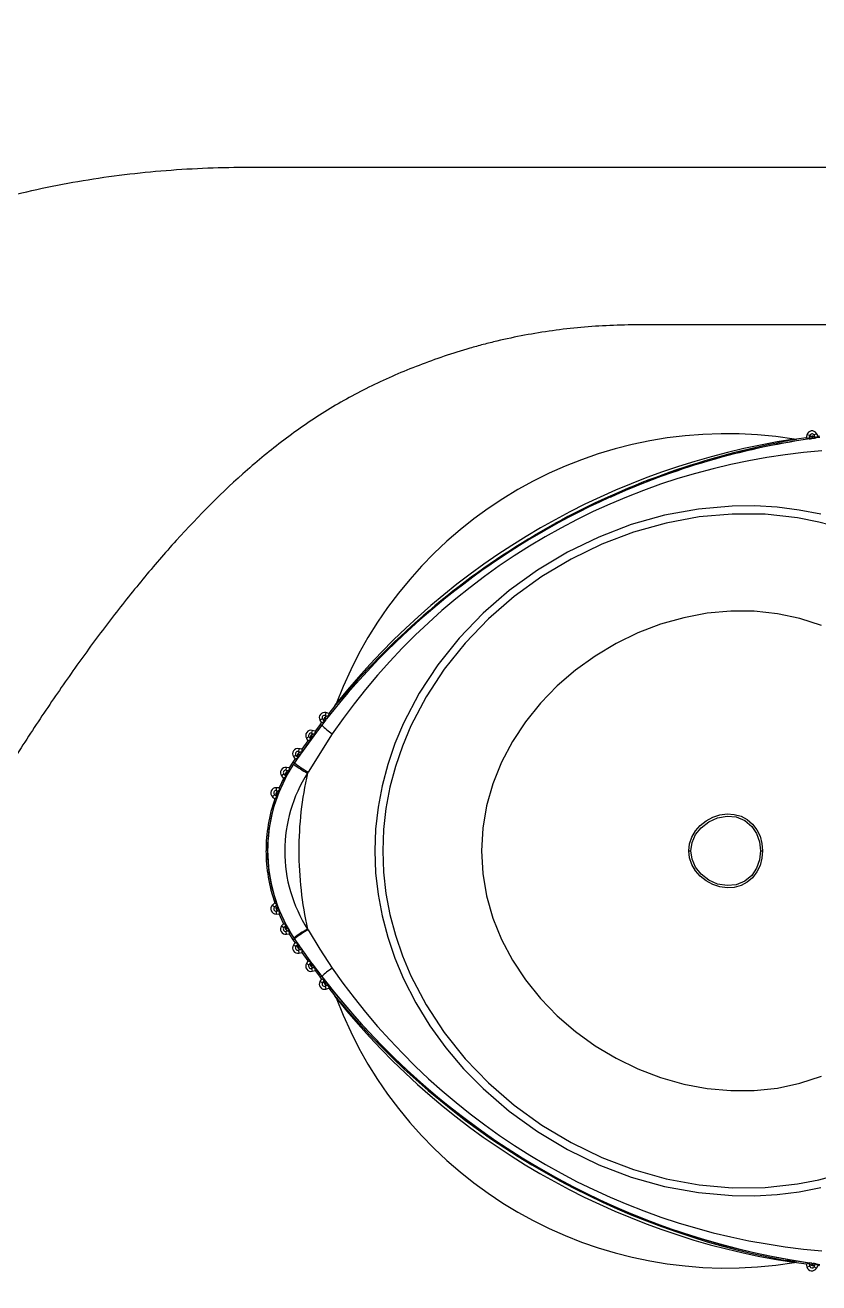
# Model space of a CAD drawing. Extents: x 528 to 612, y 788 to 934.
# Drawn here: x 557.69 to 561.87, y 809.37 to 815.98 of the extents above; entities that cross this region are included whole.
import ezdxf

# ---------------------------------------------------------------- set-up
doc = ezdxf.new("R2010")
doc.units = 0
doc.header["$MEASUREMENT"] = 0
doc.layers.add('1', color=4, linetype='Continuous')
doc.layers.add('JET', color=3, linetype='Continuous')

# ---------------------------------------------------------------- blocks, each defined once
blk = doc.blocks.new('Diverter_1646301-1')
at = {"layer": '1', "color": 3, "linetype": 'Continuous'}
for p, q in [((0.424, 2.1891), (0.42, 2.1737)), ((0.4388, 2.1852), (0.424, 2.1891)), ((0.4612, 2.1884), (0.4744, 2.1961)), ((0.3568, 2.1657), (0.3696, 2.1657)), ((0.42, 2.1737), (0.3696, 2.1657)), ((0.4357, 2.171), (0.435, 2.1679)), ((0.4475, 2.169), (0.4375, 2.1674)), ((0.452, 2.1789), (0.4566, 2.1708)), ((0.469, 2.1724), (0.459, 2.1708)), ((0.4681, 2.1755), (0.4696, 2.1728)), ((0.4824, 2.1826), (0.4907, 2.1837)), ((-2.0604, 0.7628), (-2.0925, 0.7231)), ((-2.0604, 0.7628), (-2.054, 0.7739)), ((-2.054, 0.7739), (-2.0512, 0.7771)), ((-2.1301, 0.6619), (-2.1754, 0.6018)), ((-2.1365, 0.6669), (-2.1647, 0.6297)), ((-2.1258, 0.6947), (-2.1391, 0.6872)), ((-2.1391, 0.6872), (-2.1314, 0.6735)), ((-2.1365, 0.6669), (-2.1314, 0.6735)), ((-2.1365, 0.6669), (-2.1301, 0.6619)), ((-2.113, 0.698), (-2.1082, 0.6901)), ((-2.1078, 0.7274), (-2.1119, 0.7126)), ((-2.0925, 0.7231), (-2.1078, 0.7274)), ((-2.0949, 0.7072), (-2.098, 0.7082)), ((-2.1796, 0.5962), (-2.2438, 0.5066)), ((-2.1973, 0.6005), (-2.2103, 0.5927)), ((-2.0743, 0.6166), (-2.2012, 0.4147)), ((-2.1754, 0.6018), (-2.1847, 0.6044)), ((-2.1847, 0.6044), (-2.1796, 0.5962)), ((-2.18, 0.6335), (-2.1837, 0.6188)), ((-2.1754, 0.6018), (-2.1796, 0.5962)), ((-2.1667, 0.6139), (-2.17, 0.6148)), ((-2.2496, 0.5377), (-2.2528, 0.5229)), ((-2.2022, 0.579), (-2.2341, 0.5343)), ((-2.3, 0.4367), (-2.2803, 0.4674)), ((-2.2803, 0.4674), (-2.2701, 0.4825)), ((-2.2737, 0.4629), (-2.2803, 0.4674)), ((-2.2786, 0.4959), (-2.2659, 0.504)), ((-2.248, 0.5005), (-2.2737, 0.4629)), ((-2.2701, 0.4825), (-2.2558, 0.4894)), ((-2.2489, 0.4987), (-2.2595, 0.4836)), ((-2.2558, 0.4894), (-2.258, 0.4926)), ((-2.2536, 0.5087), (-2.248, 0.5005)), ((-2.2416, 0.5092), (-2.2489, 0.4987)), ((-2.2438, 0.5066), (-2.248, 0.5005)), ((-2.2356, 0.5186), (-2.2393, 0.5194)), ((-2.3113, 0.4017), (-2.3578, 0.3029)), ((-2.3293, 0.4037), (-2.3411, 0.3945)), ((-2.3178, 0.4239), (-2.3159, 0.4388)), ((-2.3077, 0.408), (-2.3174, 0.4097)), ((-2.3, 0.4367), (-2.3159, 0.4388)), ((-2.3077, 0.408), (-2.3113, 0.4017)), ((-2.2782, 0.4562), (-2.3077, 0.408)), ((-2.304, 0.4216), (-2.3004, 0.421)), ((-2.3004, 0.421), (-2.3, 0.4367)), ((-2.2737, 0.4629), (-2.2782, 0.4562)), ((-2.2048, 0.4084), (-2.2012, 0.4147)), ((-2.3697, 0.3323), (-2.3698, 0.3173)), ((-2.3543, 0.3322), (-2.3697, 0.3323)), ((-2.331, 0.3816), (-2.3543, 0.3322)), ((-2.3203, 0.3931), (-2.3178, 0.39)), ((-2.3787, 0.2956), (-2.389, 0.2849)), ((-2.389, 0.2849), (-2.3772, 0.2734)), ((-2.3681, 0.2862), (-2.3653, 0.2836)), ((-2.3578, 0.3029), (-2.3676, 0.3031)), ((-2.3676, 0.3031), (-2.3604, 0.2963)), ((-2.3604, 0.2963), (-2.3609, 0.295)), ((-2.3578, 0.3029), (-2.3604, 0.2963)), ((-0.1983, 0), (-0.1869, 0)), ((0.1796, 0), (0.1906, 0)), ((-2.389, -0.2849), (-2.3787, -0.2956)), ((-2.3698, -0.3173), (-2.3697, -0.3323)), ((-2.3653, -0.2836), (-2.3681, -0.2862)), ((-2.3578, -0.3027), (-2.3676, -0.3031)), ((-2.3603, -0.2965), (-2.3579, -0.3027)), ((-2.3697, -0.3323), (-2.3543, -0.3322)), ((-2.331, -0.3816), (-2.3543, -0.3322)), ((-2.3411, -0.3945), (-2.3293, -0.4037)), ((-2.3178, -0.39), (-2.3203, -0.3931)), ((-2.3159, -0.4388), (-2.3178, -0.4239)), ((-2.3075, -0.4081), (-2.3174, -0.4097)), ((-2.3159, -0.4388), (-2.3, -0.4367)), ((-2.311, -0.4022), (-2.3076, -0.4082)), ((-2.3076, -0.4081), (-2.2763, -0.459)), ((-2.3004, -0.421), (-2.304, -0.4216)), ((-2.3, -0.4367), (-2.3004, -0.421)), ((-2.2803, -0.4674), (-2.3, -0.4367)), ((-2.2803, -0.4674), (-2.2737, -0.4629)), ((-2.2763, -0.459), (-2.2737, -0.4629)), ((-2.2019, -0.4152), (-2.2041, -0.4115)), ((-2.2701, -0.4825), (-2.2803, -0.4674)), ((-2.2659, -0.504), (-2.2786, -0.4959)), ((-2.2558, -0.4894), (-2.2701, -0.4825)), ((-2.2603, -0.4824), (-2.2473, -0.501)), ((-2.258, -0.4926), (-2.2558, -0.4894)), ((-2.2536, -0.5087), (-2.248, -0.5004)), ((-2.2437, -0.5064), (-2.2536, -0.5087)), ((-2.2528, -0.5229), (-2.2496, -0.5377)), ((-2.248, -0.5004), (-2.2437, -0.5064)), ((-2.2473, -0.501), (-2.2449, -0.5045)), ((-2.2438, -0.5065), (-2.1797, -0.5961)), ((-2.2356, -0.5186), (-2.2393, -0.5194)), ((-2.2496, -0.5377), (-2.2341, -0.5343)), ((-2.2341, -0.5343), (-2.2022, -0.579)), ((-2.2103, -0.5927), (-2.1973, -0.6005)), ((-2.1847, -0.6044), (-2.1795, -0.5961)), ((-2.1754, -0.6018), (-2.1847, -0.6044)), ((-2.1837, -0.6188), (-2.18, -0.6335)), ((-2.18, -0.6335), (-2.1647, -0.6297)), ((-2.1796, -0.5962), (-2.1754, -0.6019)), ((-2.1754, -0.6019), (-2.1301, -0.6619)), ((-2.1667, -0.6139), (-2.17, -0.6148)), ((-2.1647, -0.6297), (-2.1365, -0.6669)), ((-2.1314, -0.6735), (-2.1391, -0.6872)), ((-2.1258, -0.6947), (-2.1391, -0.6872)), ((-2.1301, -0.6619), (-2.1365, -0.6669)), ((-2.1314, -0.6735), (-2.1365, -0.6669)), ((-2.1181, -0.6823), (-2.1165, -0.6797)), ((-2.113, -0.698), (-2.1083, -0.69)), ((-2.104, -0.6954), (-2.113, -0.698)), ((-2.1119, -0.7126), (-2.1078, -0.7274)), ((-2.1078, -0.7274), (-2.0925, -0.7231)), ((-2.0925, -0.7231), (-2.0604, -0.7628)), ((-2.054, -0.7739), (-2.0604, -0.7628)), ((0.3568, -2.1657), (0.3526, -2.165)), ((0.3696, -2.1657), (0.3568, -2.1657)), ((0.3696, -2.1657), (0.42, -2.1737)), ((0.4268, -2.1658), (0.4475, -2.169)), ((0.4593, -2.1709), (0.4664, -2.172)), ((0.4907, -2.1837), (0.4824, -2.1826)), ((0.424, -2.1891), (0.4388, -2.1852)), ((0.4612, -2.1884), (0.4744, -2.1961))]:
    blk.add_line(p, q, dxfattribs=at)
at = {"layer": '1', "color": 3, "linetype": 'Continuous', "flags": 128}
for points in [[(0.4824, 2.1826), (0.4779, 2.1902), (0.4744, 2.1961)], [(0.3602, 2.1653), (0.3593, 2.1652), (0.3518, 2.1648)], [(0.452, 2.1789), (0.45, 2.1788), (0.4477, 2.1788), (0.4425, 2.1778), (0.4382, 2.1751), (0.4357, 2.171)], [(0.4617, 2.1797), (0.457, 2.1799), (0.452, 2.1789)], [(0.4681, 2.1755), (0.4655, 2.1781), (0.4617, 2.1797)], [(0.4696, 2.1728), (0.476, 2.1777), (0.4824, 2.1826)], [(0.4976, 1.7709), (0.3833, 1.7935), (0.2671, 1.8081), (0.1495, 1.815), (0.0309, 1.8141), (-0.1476, 1.7983), (-0.3253, 1.7656), (-0.5004, 1.7164), (-0.6714, 1.6514), (-0.8365, 1.5714), (-0.9942, 1.4773), (-1.1429, 1.37), (-1.281, 1.2504), (-1.407, 1.1197), (-1.5196, 0.979), (-1.6174, 0.8296), (-1.6995, 0.6727), (-1.7449, 0.5647), (-1.7825, 0.4545), (-1.812, 0.3425), (-1.8334, 0.2291), (-1.8463, 0.1148), (-1.8507, 0)], [(0.5957, 1.7007), (0.4864, 1.7304), (0.3748, 1.7524), (0.2039, 1.771), (0.0305, 1.7725), (-0.1439, 1.757), (-0.3175, 1.7249), (-0.4887, 1.6768), (-0.6558, 1.6133), (-0.8172, 1.5351), (-0.9713, 1.4431), (-1.1166, 1.3382), (-1.2516, 1.2214), (-1.3747, 1.0937), (-1.4848, 0.9563), (-1.5805, 0.8103), (-1.6607, 0.6571), (-1.705, 0.5516), (-1.7418, 0.4439), (-1.7707, 0.3345), (-1.7916, 0.2237), (-1.8042, 0.1121), (-1.8085, 0)], [(-1.0392, 1.6424), (-1.0012, 1.6659), (-0.9025, 1.7221)], [(0.5009, 1.1852), (0.3868, 1.2227), (0.2683, 1.2479), (0.1468, 1.2608), (0.0234, 1.2614), (-0.1007, 1.25), (-0.2244, 1.2268), (-0.3463, 1.1922), (-0.4654, 1.1467), (-0.5805, 1.0908), (-0.6905, 1.0252), (-0.7942, 0.9506), (-0.8906, 0.8675), (-0.9786, 0.7767), (-1.0573, 0.679), (-1.1258, 0.5753), (-1.1831, 0.4665), (-1.2288, 0.3535), (-1.262, 0.2374), (-1.2822, 0.1193), (-1.289, 0)], [(-2.0507, 0.7777), (-2.0548, 0.7714), (-2.0553, 0.7707)], [(-2.1314, 0.6735), (-2.124, 0.6766), (-2.1165, 0.6797)], [(-2.1082, 0.6901), (-2.1192, 0.676), (-2.1301, 0.6619)], [(-2.098, 0.7082), (-2.102, 0.7083), (-2.1064, 0.707), (-2.1107, 0.7042), (-2.1145, 0.7003), (-2.1173, 0.6956), (-2.119, 0.6907), (-2.1194, 0.6868), (-2.119, 0.6845), (-2.1181, 0.6823)], [(-2.1181, 0.6823), (-2.1172, 0.6808), (-2.1165, 0.6797)], [(-2.1063, 0.7064), (-2.11, 0.7029), (-2.113, 0.698)], [(-2.098, 0.7082), (-2.1021, 0.7082), (-2.1063, 0.7064)], [(-2.17, 0.6148), (-2.174, 0.6148), (-2.1784, 0.6134), (-2.1826, 0.6106), (-2.1863, 0.6065), (-2.189, 0.6018), (-2.1906, 0.5969), (-2.1909, 0.5929), (-2.1905, 0.5907), (-2.1895, 0.5885)], [(-2.1782, 0.6128), (-2.1819, 0.6092), (-2.1847, 0.6044)], [(-2.1647, 0.6297), (-2.1733, 0.6319), (-2.18, 0.6335)], [(-2.17, 0.6148), (-2.1741, 0.6147), (-2.1782, 0.6128)], [(-2.2341, 0.5343), (-2.2428, 0.5362), (-2.2496, 0.5377)], [(-2.2103, 0.5927), (-2.2058, 0.585), (-2.2022, 0.579)], [(-2.1895, 0.5885), (-2.1885, 0.5868), (-2.1877, 0.5855)], [(-2.2786, 0.4959), (-2.2738, 0.4884), (-2.2701, 0.4825)], [(-2.2393, 0.5194), (-2.2432, 0.5194), (-2.2476, 0.5178), (-2.2517, 0.5148), (-2.2553, 0.5107), (-2.2579, 0.5059), (-2.2593, 0.5009), (-2.2595, 0.4969), (-2.259, 0.4947), (-2.258, 0.4926)], [(-2.2536, 0.5087), (-2.2547, 0.5073), (-2.2561, 0.5056), (-2.2585, 0.5014), (-2.2592, 0.4968), (-2.258, 0.4926)], [(-2.2473, 0.5173), (-2.2508, 0.5136), (-2.2536, 0.5087)], [(-2.2393, 0.5194), (-2.2433, 0.5193), (-2.2473, 0.5173)], [(-2.304, 0.4216), (-2.308, 0.4212), (-2.3122, 0.4192), (-2.316, 0.4159), (-2.3192, 0.4114), (-2.3214, 0.4064), (-2.3224, 0.4012), (-2.3222, 0.3973), (-2.3215, 0.3951), (-2.3203, 0.3931)], [(-2.3174, 0.4097), (-2.3183, 0.4081), (-2.3196, 0.4063), (-2.3216, 0.4019), (-2.3219, 0.3973), (-2.3203, 0.3931)], [(-2.3119, 0.4187), (-2.3151, 0.4148), (-2.3174, 0.4097)], [(-2.2901, 0.4374), (-2.298, 0.4247), (-2.311, 0.4015)], [(-2.3411, 0.3945), (-2.3355, 0.3873), (-2.331, 0.3816)], [(-2.3557, 0.3167), (-2.3596, 0.3158), (-2.3636, 0.3133), (-2.367, 0.3095), (-2.3696, 0.3046), (-2.3711, 0.2993), (-2.3714, 0.2941), (-2.3707, 0.2902), (-2.3698, 0.2882), (-2.3681, 0.2862)], [(-2.3632, 0.3128), (-2.3659, 0.3085), (-2.3676, 0.3031)], [(-2.3525, 0.3166), (-2.3543, 0.3166), (-2.3557, 0.3167)], [(-0.1983, 0), (-0.1942, 0.0366), (-0.1821, 0.072), (-0.1628, 0.1048), (-0.1372, 0.1338), (-0.1064, 0.1581), (-0.0718, 0.1768), (-0.0348, 0.1891), (0.0034, 0.1943), (0.0411, 0.1921), (0.077, 0.1824), (0.1096, 0.1652), (0.1376, 0.1411), (0.1603, 0.1111), (0.177, 0.0767), (0.1871, 0.0391), (0.1906, 0)], [(-0.1869, 0), (-0.1806, 0.044), (-0.1622, 0.0855), (-0.1335, 0.122), (-0.0932, 0.1535), (-0.0465, 0.1745), (0.0032, 0.1831), (0.0521, 0.1784), (0.0966, 0.16), (0.1335, 0.1288), (0.1588, 0.0909), (0.1744, 0.047), (0.1796, 0)], [(-1.8507, 0), (-1.8463, -0.1148), (-1.8334, -0.2291), (-1.812, -0.3425), (-1.7825, -0.4545), (-1.7449, -0.5647), (-1.6995, -0.6727), (-1.6352, -0.7988), (-1.5606, -0.9202), (-1.4762, -1.0364), (-1.3828, -1.1467), (-1.281, -1.2504), (-1.1429, -1.37), (-0.9942, -1.4773), (-0.8365, -1.5714), (-0.6714, -1.6514), (-0.5004, -1.7164), (-0.3253, -1.7656), (-0.1476, -1.7983), (0.0309, -1.8141), (0.1495, -1.815), (0.2671, -1.8081), (0.3833, -1.7935), (0.4976, -1.7709)], [(-1.8085, 0), (-1.8042, -0.1121), (-1.7916, -0.2237), (-1.7707, -0.3345), (-1.7418, -0.4439), (-1.705, -0.5516), (-1.6607, -0.6571), (-1.5805, -0.8103), (-1.4848, -0.9563), (-1.3747, -1.0937), (-1.2516, -1.2214), (-1.1166, -1.3382), (-0.9713, -1.4431), (-0.8172, -1.5351), (-0.6558, -1.6133), (-0.4887, -1.6768), (-0.3175, -1.7249), (-0.1439, -1.757), (0.0305, -1.7725), (0.2039, -1.771), (0.3748, -1.7524), (0.4864, -1.7304), (0.5957, -1.7007)], [(-1.289, 0), (-1.2822, -0.1193), (-1.262, -0.2374), (-1.2288, -0.3535), (-1.1831, -0.4665), (-1.1258, -0.5753), (-1.0573, -0.679), (-0.9786, -0.7767), (-0.8906, -0.8675), (-0.7942, -0.9506), (-0.6905, -1.0252), (-0.5805, -1.0908), (-0.4654, -1.1467), (-0.3463, -1.1922), (-0.2244, -1.2268), (-0.1007, -1.25), (0.0234, -1.2614), (0.1468, -1.2608), (0.2683, -1.2479), (0.3868, -1.2227), (0.5009, -1.1852)], [(0.1906, 0), (0.1871, -0.0391), (0.177, -0.0767), (0.1603, -0.1111), (0.1376, -0.1411), (0.1096, -0.1652), (0.077, -0.1824), (0.0411, -0.1921), (0.0034, -0.1943), (-0.0348, -0.1891), (-0.0718, -0.1768), (-0.1064, -0.1581), (-0.1372, -0.1338), (-0.1628, -0.1048), (-0.1821, -0.072), (-0.1942, -0.0366), (-0.1983, 0)], [(0.1796, 0), (0.1744, -0.047), (0.1588, -0.0909), (0.1335, -0.1288), (0.0966, -0.16), (0.0521, -0.1784), (0.0032, -0.1831), (-0.0465, -0.1745), (-0.0932, -0.1535), (-0.1335, -0.122), (-0.1622, -0.0855), (-0.1806, -0.044), (-0.1869, 0)], [(-2.3772, -0.2734), (-2.3838, -0.2798), (-2.389, -0.2849)], [(-2.3681, -0.2862), (-2.3703, -0.2896), (-2.3714, -0.2942), (-2.3711, -0.2993), (-2.3696, -0.3046), (-2.3672, -0.3091), (-2.3636, -0.3134), (-2.3624, -0.3143), (-2.3603, -0.3157), (-2.3581, -0.3164), (-2.3557, -0.3167)], [(-2.3707, -0.2936), (-2.3698, -0.2983), (-2.3676, -0.3031)], [(-2.3676, -0.3031), (-2.367, -0.3049), (-2.3663, -0.3071), (-2.3641, -0.3118), (-2.3604, -0.3153), (-2.3557, -0.3167)], [(-2.3557, -0.3167), (-2.3539, -0.3166), (-2.3525, -0.3166)], [(-2.331, -0.3816), (-2.3367, -0.3888), (-2.3411, -0.3945)], [(-2.3218, -0.4008), (-2.3202, -0.4053), (-2.3174, -0.4097)], [(-2.3174, -0.4097), (-2.3165, -0.4114), (-2.3156, -0.4135), (-2.3128, -0.4179), (-2.3087, -0.4208), (-2.304, -0.4216)], [(-2.2019, -0.4152), (-2.1402, -0.5172), (-2.0748, -0.6171)], [(-2.2701, -0.4825), (-2.2749, -0.49), (-2.2786, -0.4959)], [(-2.2587, -0.5003), (-2.2591, -0.4962), (-2.258, -0.4926)], [(-2.2536, -0.5087), (-2.2568, -0.5047), (-2.2587, -0.5003)], [(-2.2536, -0.5087), (-2.2526, -0.5104), (-2.2515, -0.5125), (-2.2483, -0.5165), (-2.244, -0.519), (-2.2393, -0.5194)], [(-2.2022, -0.579), (-2.2068, -0.5867), (-2.2103, -0.5927)], [(-2.1895, -0.5885), (-2.1906, -0.5921), (-2.1901, -0.5962)], [(-2.1877, -0.5855), (-2.1887, -0.5872), (-2.1895, -0.5885)], [(-2.1901, -0.5962), (-2.1881, -0.6004), (-2.1847, -0.6044)], [(-2.1847, -0.6044), (-2.1837, -0.6061), (-2.1825, -0.6081), (-2.1792, -0.6121), (-2.1748, -0.6145), (-2.17, -0.6148)], [(-2.1165, -0.6797), (-2.124, -0.6766), (-2.1314, -0.6735)], [(-2.1181, -0.6823), (-2.1191, -0.6859), (-2.1185, -0.69)], [(-2.1185, -0.69), (-2.1164, -0.6942), (-2.113, -0.698)], [(-2.113, -0.698), (-2.1119, -0.6997), (-2.1107, -0.7017), (-2.1073, -0.7057), (-2.1028, -0.708), (-2.098, -0.7082)], [(-2.098, -0.7082), (-2.0963, -0.7076), (-2.0949, -0.7072)], [(-1.9907, -0.8432), (-2.0014, -0.831), (-2.0176, -0.8124), (-2.0313, -0.7964), (-2.0412, -0.7848), (-2.0489, -0.7758), (-2.0547, -0.7691), (-2.0604, -0.7628)], [(-2.0553, -0.7707), (-2.0548, -0.7714), (-2.0507, -0.7777)], [(0.3518, -2.1648), (0.3593, -2.1652), (0.3602, -2.1653)], [(0.42, -2.1737), (0.4222, -2.1823), (0.424, -2.1891)], [(0.435, -2.1679), (0.4354, -2.1696), (0.4357, -2.171)], [(0.4357, -2.171), (0.4376, -2.1745), (0.441, -2.1777), (0.4454, -2.18), (0.4508, -2.1813), (0.4562, -2.1815), (0.4613, -2.1805), (0.4649, -2.1789), (0.4667, -2.1774), (0.4681, -2.1755)], [(0.4357, -2.171), (0.4377, -2.1746), (0.4414, -2.1773)], [(0.4414, -2.1773), (0.4463, -2.1788), (0.452, -2.1789)], [(0.457, -2.1709), (0.4744, -2.1733), (0.4918, -2.1757)], [(0.4681, -2.1755), (0.469, -2.174), (0.4696, -2.1728)], [(0.4824, -2.1826), (0.476, -2.1777), (0.4696, -2.1728)], [(0.4744, -2.1961), (0.4789, -2.1886), (0.4824, -2.1826)]]:
    blk.add_lwpolyline(points, dxfattribs=at)
at = {"layer": '1', "color": 3, "linetype": 'Continuous'}
for centre, radius, start, end in [((0, 0), 2.1949, 80.64556, 159.35462), ((0.4507, 2.1822), 0.0276, 30.43612, 165.43612), ((0.1665, 2.2371), 0.2772, 346.20745, 349.22647), ((0.4507, 2.1822), 0.0123, 30.43622, 165.43562), ((0.5466, 2.2258), 0.0932, 203.66358, 212.64749), ((0.922, -1.5965), 3.8045, 98.54425, 141.39795), ((1.0452, -1.8265), 4.048, 101.11635, 118.76121), ((1.0162, -1.7599), 3.9703, 98.20494, 114.24169), ((1.0077, -1.7286), 3.9376, 98.32743, 114.29899), ((0.5878, 0.7508), 1.4316, 98.7658, 103.03952), ((-1.3471, -2.3839), 4.8881, 68.61945, 68.80762), ((0.3825, 2.6128), 0.448, 276.72217, 278.6054), ((0.4535, 2.1621), 0.0199, 42.46267, 153.40979), ((0.3415, 2.2034), 0.1132, 342.72368, 347.50579), ((0.9916, -1.588), 3.7967, 98.10091, 98.20865), ((1.0261, -1.8329), 4.044, 97.59165, 98.09485), ((0.4196, 2.4579), 0.2895, 277.34681, 279.95622), ((0.7765, -1.3435), 3.4596, 94.53366, 145.48816), ((1.016, -1.7599), 3.9703, 114.23931, 141.80364), ((1.0527, -1.8152), 4.0411, 121.1753, 139.56276), ((-4.2841, 2.7232), 2.9644, 318.60065, 319.70399), ((-2.1152, 0.7008), 0.0276, 74.56388, 209.56388), ((1.0479, -1.7969), 4.0173, 142.26047, 144.96878), ((-1.9376, 0.8421), 0.2637, 223.11435, 238.78343), ((-2.1152, 0.7008), 0.0123, 74.56342, 209.56428), ((-2.2443, 0.6125), 0.1443, 28.94268, 34.7462), ((-2.1036, 0.6863), 0.0151, 128.76836, 195.30453), ((-2.4685, 0.9696), 0.456, 320.51581, 322.19038), ((-2.1398, 0.6017), 0.1, 69.17204, 74.47213), ((-2.0763, 0.8001), 0.0945, 247.84914, 256.71688), ((0.8926, -1.6634), 3.8136, 141.79729, 141.89432), ((-2.4144, 0.9444), 0.3979, 321.21618, 323.41449), ((2.7159, -0.0221), 4.8657, 171.19032, 171.37936), ((-2.1867, 0.6068), 0.0276, 75.87299, 210.87522), ((-2.1867, 0.6068), 0.0124, 75.87268, 210.87577), ((-2.3109, 0.5178), 0.1405, 30.24294, 36.0656), ((-2.1751, 0.5928), 0.0151, 129.93348, 196.5784), ((-2.5488, 0.8654), 0.4569, 322.22524, 323.90251), ((-2.1508, 0.705), 0.0923, 249.1585, 258.02905), ((-2.4776, 0.8303), 0.3788, 322.90541, 325.15857), ((2.6605, 0.0258), 4.8628, 172.86659, 173.05426), ((-2.2554, 0.5107), 0.0276, 77.75416, 212.58169), ((2.6137, 0.0746), 4.8695, 174.58301, 174.7691), ((-0.2001, -3.8656), 4.8747, 114.0616, 114.24867), ((-2.2554, 0.5107), 0.0125, 77.75413, 212.58155), ((-2.373, 0.4209), 0.1355, 31.91198, 37.80726), ((-2.6172, 0.7528), 0.4472, 323.90994, 325.64929), ((-2.1843, 0.795), 0.2945, 256.39491, 258.34287), ((-2.2236, 0.6077), 0.0896, 251.01712, 259.9358), ((-2.5387, 0.7162), 0.3619, 324.59409, 326.89772), ((-1.5855, 0.0007), 0.8289, 151.0759, 180.04362), ((-2.3194, 0.4115), 0.0276, 82.59941, 218.04779), ((-2.3194, 0.4115), 0.0126, 82.59932, 218.04828), ((-2.4291, 0.3098), 0.1371, 37.40792, 43.24795), ((-1.57, 0.0006), 0.7544, 147.27932, 180.04558), ((-2.2959, 0.5108), 0.0896, 255.84829, 264.79009), ((-3.2555, 0.9222), 1.0782, 330.42411, 331.13457), ((-2.4177, 0.3266), 0.1303, 35.1992, 39.6188), ((-2.3047, 0.4114), 0.0102, 85.90758, 134.29077), ((-4.3337, 1.5609), 2.331, 330.35963, 330.72653), ((-1.9371, 0.9001), 0.5598, 232.46381, 241.43663), ((-1.9243, 0.9091), 0.5667, 231.93852, 240.75105), ((-0.3882, -0.0023), 1.8624, 167.25935, 179.92851), ((-2.3699, 0.3047), 0.0276, 89.63778, 225.98894), ((-1.314, 0.4485), 1.0468, 186.38137, 187.23878), ((-1.7875, -0.4556), 0.9981, 122.09101, 122.99196), ((-1.5873, 0), 0.8358, 160.90435, 179.99882), ((-1.5887, 0.0001), 0.8266, 159.09795, 180.00536), ((-2.3699, 0.3047), 0.0126, 89.63787, 225.98854), ((-2.4672, 0.1858), 0.1411, 45.40817, 51.1386), ((-1.7098, -0.4943), 1.0173, 130.12067, 131.0004), ((-2.3561, 0.2942), 0.0144, 142.29046, 213.7431), ((-2.3586, 0.4071), 0.0905, 262.88309, 271.82416), ((-3.001, 0.5366), 0.6842, 338.29671, 339.31992), ((-2.3552, 0.3065), 0.0102, 92.9597, 141.55194), ((-3.0119, 0.5664), 0.7051, 338.05846, 339.25379), ((-1.5874, 0), 0.8358, 180.00101, 199.09638), ((-1.5883, 0), 0.827, 180.00125, 201.00887), ((-1.5708, 0.0036), 0.8437, 180.04628, 211.9318), ((-1.5739, -0.0038), 0.7506, 179.71272, 212.90813), ((-0.3877, 0.0024), 1.8629, 180.07261, 192.83732), ((-2.3699, -0.3047), 0.0276, 134.01106, 270.36222), ((-2.3699, -0.3047), 0.0126, 134.01146, 270.36213), ((-2.4329, -0.2242), 0.0896, 307.21364, 316.23969), ((-1.7079, 0.4966), 1.0203, 229.00366, 229.88083), ((-2.361, -0.2929), 0.00978, 137.27514, 184.47196), ((-2.3565, -0.453), 0.1363, 89.68067, 95.61208), ((-2.2521, -0.4235), 0.1669, 130.38997, 133.8042), ((-2.9178, -0.505), 0.5952, 20.50473, 21.83571), ((-1.5854, 0.0008), 0.83, 201.44869, 209.04765), ((-3.3046, -0.6807), 1.0194, 20.92657, 21.76513), ((-1.3154, -0.4484), 1.0454, 172.75961, 173.61817), ((-2.3194, -0.4115), 0.0276, 141.95221, 277.40059), ((-1.7875, 0.4556), 0.9981, 237.00633, 237.90729), ((-2.3923, -0.3411), 0.0889, 315.16585, 324.17848), ((-2.3024, -0.4018), 0.0199, 154.1221, 265.2307), ((-2.3122, -0.3987), 0.00978, 145.21517, 192.3806), ((-2.8646, -0.7038), 0.6304, 28.58022, 29.84618), ((-2.3194, -0.4115), 0.0126, 141.95172, 277.40068), ((-2.2885, -0.5539), 0.1332, 96.67639, 102.68524), ((-2.2246, -0.4824), 0.1178, 137.1036, 141.91121), ((-1.9454, -0.2181), 0.4089, 208.07781, 209.76064), ((-1.9481, -0.8801), 0.5339, 118.64592, 127.93093), ((-1.9271, -0.906), 0.5626, 119.25084, 128.0321), ((1.0383, 1.773), 3.996, 214.02341, 214.67431), ((-2.2554, -0.5107), 0.0276, 147.41831, 282.24584), ((-2.2554, -0.5107), 0.0125, 147.41845, 282.24587), ((-2.3346, -0.4477), 0.0888, 320.64094, 329.63981), ((-2.2393, -0.4995), 0.0199, 159.63673, 270.02709), ((-2.734, -0.8353), 0.5902, 34.56882, 35.87917), ((-2.192, -0.7299), 0.2157, 102.67172, 106.37536), ((1.1884, 1.9003), 4.1917, 215.00841, 217.66249), ((-2.6124, -0.7663), 0.4509, 33.3271, 35.18816), ((2.5829, -0.0775), 4.8387, 185.2303, 185.41759), ((-2.1867, -0.6068), 0.0276, 149.12478, 284.12701), ((-0.1981, 3.8701), 4.8796, 245.75142, 245.9383), ((-2.2695, -0.5448), 0.0911, 322.35616, 331.33529), ((-2.1707, -0.5949), 0.0199, 161.22486, 272.02685), ((-2.4242, -0.7717), 0.3011, 35.67082, 38.206), ((-2.1867, -0.6068), 0.0124, 149.12423, 284.12732), ((-2.1003, -0.8767), 0.271, 104.89744, 107.915), ((-2.537, -0.8734), 0.4522, 35.02565, 36.90684), ((2.6395, -0.0284), 4.8418, 186.94533, 187.13382), ((-1.9331, -0.8483), 0.2712, 121.49612, 136.58875), ((1.012, 1.7516), 3.9608, 217.51741, 261.50399), ((0.7883, 1.367), 3.4833, 214.72126, 265.30405), ((-2.1152, -0.7008), 0.0276, 150.43612, 285.43612), ((1.0803, 1.8097), 4.0516, 217.5917, 218.09394), ((-2.1152, -0.7008), 0.0123, 150.43572, 285.43658), ((-2.2009, -0.6395), 0.0933, 323.66482, 332.6463), ((-2.0992, -0.6883), 0.0199, 162.4626, 273.40984), ((-2.3419, -0.8684), 0.2939, 37.36668, 39.93661), ((-2.0206, -0.9743), 0.2771, 106.20708, 109.22689), ((0.9139, 1.6799), 3.8405, 218.10162, 218.20485), ((1.0161, 1.7599), 3.9703, 218.20007, 261.79644), ((-2.4571, -0.9775), 0.4519, 36.72403, 38.61905), ((2.7568, 0.0282), 4.9071, 188.61985, 188.80729), ((0, 0), 2.1949, 200.64557, 279.35438), ((0.9219, 1.5972), 3.805, 218.54725, 261.3946), ((1.0338, 1.7899), 4.0101, 221.04335, 259.62625), ((-1.6187, -12.3804), 10.4064, 78.98485, 79.30948), ((-1.3472, 2.3841), 4.8884, 291.19243, 291.38059), ((0.3931, -2.5341), 0.3686, 81.1942, 83.48053), ((0.3452, -2.1981), 0.0945, 7.84891, 16.71717), ((1.0129, 1.736), 3.9463, 261.79252, 261.90194), ((0.3429, -2.2033), 0.1118, 12.56579, 17.40795), ((0.5321, -2.2233), 0.0916, 145.10106, 151.03561), ((0.4574, -2.1649), 0.0151, 248.76465, 315.30729), ((0.4014, -2.5778), 0.4107, 80.43958, 82.22573), ((0.5916, -2.2499), 0.1442, 148.94071, 154.74823), ((0.4507, -2.1822), 0.0276, 194.56388, 329.56388), ((0.4507, -2.1822), 0.0123, 194.56438, 329.56378)]:
    blk.add_arc(centre, radius, start, end, dxfattribs=at)
blk = doc.blocks.new('2018 FLASH')
at = {"layer": '1', "linetype": 'Continuous', "lineweight": 25}
for p, q in [((30.91, 10.3166), (32.96, 10.3166)), ((32.96, 10.3166), (59.4069, 10.3166)), ((38.46, 9.4869), (32.96, 9.4869))]:
    blk.add_line(p, q, dxfattribs=at)
at = {"layer": '1'}
blk.add_spline([(40.1049, 24.353), (38.163, 24.0859), (36.4254, 23.3327), (35.6687, 22.0773), (35.1029, 20.8205), (33.5942, 17.8985), (32.6199, 16.2019), (30.5455, 12.8714), (29.414, 10.9863), (27.8424, 9.0697)], degree=3, dxfattribs=at)
at = {"layer": '1', "linetype": 'Continuous', "lineweight": 25}
blk.add_open_spline([(27.788, 8.9892), (27.8754, 9.1069), (28.0688, 9.3286), (28.4065, 9.6124), (28.7813, 9.8447), (29.1827, 10.0266), (29.6022, 10.1613), (30.0329, 10.253), (30.4701, 10.3055), (30.7634, 10.3166), (30.91, 10.3166)], degree=3, dxfattribs=at)
for points, knots in [([(32.96, 9.4869), (32.8566, 9.4869), (32.7547, 9.4824), (32.5537, 9.4642), (32.4547, 9.4505), (32.3084, 9.423), (32.2599, 9.4127), (32.1879, 9.3956), (32.1639, 9.3896), (32.1167, 9.3772), (32.0933, 9.3708), (32.0238, 9.3507), (31.9784, 9.3364), (31.8892, 9.3063), (31.8454, 9.2904), (31.7592, 9.2573), (31.7169, 9.2401), (31.6337, 9.2043), (31.5929, 9.1855), (31.5126, 9.1463), (31.4731, 9.1258), (31.3956, 9.0834), (31.3577, 9.0613), (31.2456, 8.9925), (31.1736, 8.943), (31.0686, 8.8642), (31.0341, 8.8372), (30.9661, 8.7818), (30.9325, 8.7534), (30.7672, 8.6086), (30.6431, 8.484), (30.4642, 8.286), (30.4058, 8.2182), (30.2906, 8.0791), (30.2339, 8.0078), (30.1218, 7.8616), (30.0664, 7.7867), (29.984, 7.6715), (29.9567, 7.6327), (29.9021, 7.5541), (29.8749, 7.5144), (29.7938, 7.3943), (29.7402, 7.3129), (29.6606, 7.1887), (29.6341, 7.1469), (29.5946, 7.0838), (29.5814, 7.0626), (29.5616, 7.0308), (29.555, 7.0202), (29.5418, 6.999), (29.5351, 6.9884), (29.5285, 6.9777)], [0, 0, 0, 0, 0.0625, 0.0625, 0.125, 0.125, 0.15625, 0.15625, 0.171875, 0.171875, 0.1875, 0.1875, 0.21875, 0.21875, 0.25, 0.25, 0.28125, 0.28125, 0.3125, 0.3125, 0.34375, 0.34375, 0.375, 0.375, 0.4375, 0.4375, 0.46875, 0.46875, 0.5, 0.5, 0.625, 0.625, 0.6875, 0.6875, 0.75, 0.75, 0.8125, 0.8125, 0.84375, 0.84375, 0.875, 0.875, 0.9375, 0.9375, 0.96875, 0.96875, 0.984375, 0.984375, 0.992187, 0.992187, 1, 1, 1, 1]), ([(42.0332, 4.6863), (41.9445, 4.6002), (41.7756, 4.4359), (41.5348, 4.2017), (41.319, 3.9918), (41.1282, 3.8064), (40.9625, 3.6453), (40.8219, 3.5086), (40.7063, 3.3962), (40.6158, 3.3082), (40.5503, 3.2446), (40.5098, 3.2054), (40.4856, 3.1818), (40.4689, 3.1662), (40.4515, 3.1502), (40.434, 3.1344), (40.4164, 3.1188), (40.3986, 3.1034), (40.3807, 3.0881), (40.3627, 3.073), (40.3446, 3.0581), (40.3264, 3.0434), (40.308, 3.0288), (40.2895, 3.0144), (40.2709, 3.0002), (40.2522, 2.9862), (40.2334, 2.9723), (40.2144, 2.9586), (40.1953, 2.9451), (40.1761, 2.9318), (40.1568, 2.9186), (40.1373, 2.9056), (40.1177, 2.8928), (40.098, 2.8802), (40.0782, 2.8677), (39.988, 2.8121), (39.8225, 2.723), (39.5709, 2.6223), (39.3107, 2.5518), (39.1097, 2.5233), (38.976, 2.5153), (38.9241, 2.5138), (38.8799, 2.5139), (38.835, 2.5141), (38.7604, 2.5146), (38.6474, 2.5153), (38.1926, 2.5183), (37.413, 2.5244), (36.3289, 2.535), (35.2555, 2.5475), (34.2557, 2.5611), (33.326, 2.5754), (32.4629, 2.5901), (31.5999, 2.6061), (30.7369, 2.6235), (29.8741, 2.6422), (29.0113, 2.6623), (28.1486, 2.6837), (27.286, 2.7065), (26.4234, 2.7306), (25.8484, 2.7478), (25.5609, 2.7563)], [0, 0, 0, 0, 0.021488, 0.040952, 0.05839, 0.073804, 0.087193, 0.098557, 0.107896, 0.11521, 0.1205, 0.123765, 0.125004, 0.126374, 0.127741, 0.129107, 0.130471, 0.131834, 0.133196, 0.134556, 0.135916, 0.137274, 0.138632, 0.139989, 0.141345, 0.142701, 0.144056, 0.145411, 0.146766, 0.148121, 0.149476, 0.150831, 0.152187, 0.153543, 0.154899, 0.156256, 0.171972, 0.187491, 0.203252, 0.218722, 0.222656, 0.226535, 0.22774, 0.230344, 0.234347, 0.240702, 0.249973, 0.313403, 0.376214, 0.438407, 0.499982, 0.549998, 0.60001, 0.65002, 0.700025, 0.750028, 0.800028, 0.850025, 0.900019, 0.950011, 1, 1, 1, 1])]:
    blk.add_open_spline(points, degree=3, knots=knots, dxfattribs=at)
at = {"layer": 'JET'}
blk.add_blockref('Diverter_1646301-1', (33.4196, 6.7192), dxfattribs=at)

msp = doc.modelspace()

# ---------------------------------------------------------------- block references
at = {"layer": '1'}
msp.add_blockref('2018 FLASH', (527.9647, 804.9191), dxfattribs=at)

doc.saveas('drawing.dxf')
